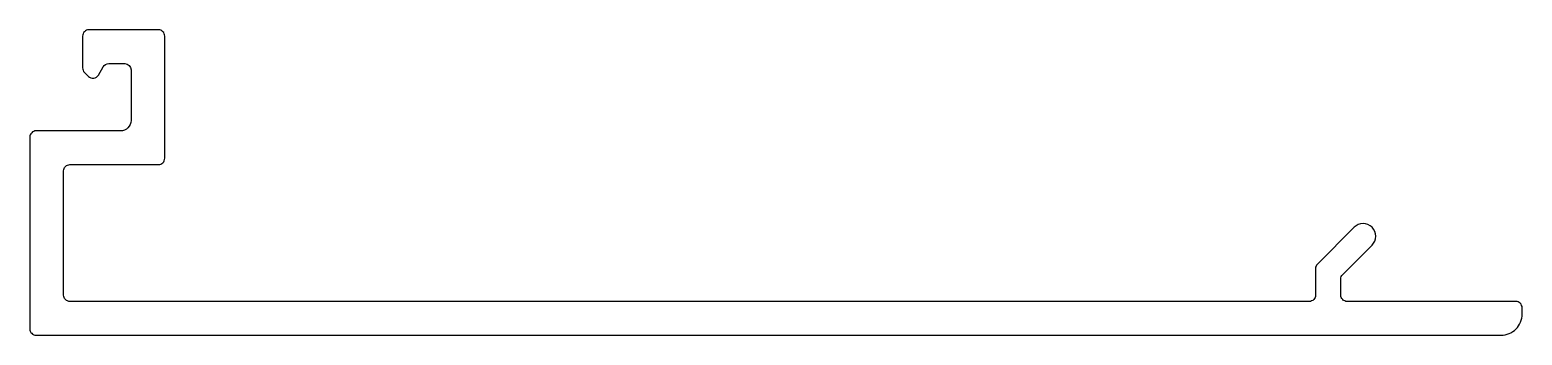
# Model space of a CAD drawing. Extents: x 426.5 to 497.3, y 733.9 to 748.4.
import ezdxf

# ---------------------------------------------------------------- set-up
doc = ezdxf.new("R2010")
doc.units = 0
doc.layers.get('0').update_dxf_attribs({"linetype": 'CONTINUOUS'})

msp = doc.modelspace()

# ---------------------------------------------------------------- linework, layer by layer
msp.add_lwpolyline([(489.325, 739.04), (487.582, 737.296, 0.198912), (487.494, 737.084), (487.494, 735.819, -0.414214), (487.194, 735.519), (428.397, 735.519, -0.414214), (428.097, 735.819), (428.097, 741.719, -0.414214), (428.397, 742.019), (432.597, 742.019, 0.414214), (432.897, 742.319), (432.897, 748.117, 0.414214), (432.597, 748.417), (429.297, 748.417, 0.414214), (428.997, 748.117), (428.997, 746.609, 0.198912), (429.085, 746.397), (429.278, 746.205, 0.493145), (429.75, 746.267), (429.981, 746.667, -0.267949), (430.24, 746.817), (430.997, 746.817, -0.414197), (431.297, 746.517), (431.297, 744.119, -0.414234), (430.797, 743.619), (426.796, 743.619, 0.414214), (426.496, 743.319), (426.496, 734.219, 0.414214), (426.796, 733.919), (496.297, 733.919, 0.414214), (497.297, 734.919), (497.297, 735.219, 0.414214), (496.997, 735.519), (488.994, 735.519, -0.414214), (488.694, 735.819), (488.694, 736.587, -0.198912), (488.782, 736.799), (490.174, 738.191, 1)], format="xyb", close=True)

doc.saveas('drawing.dxf')
